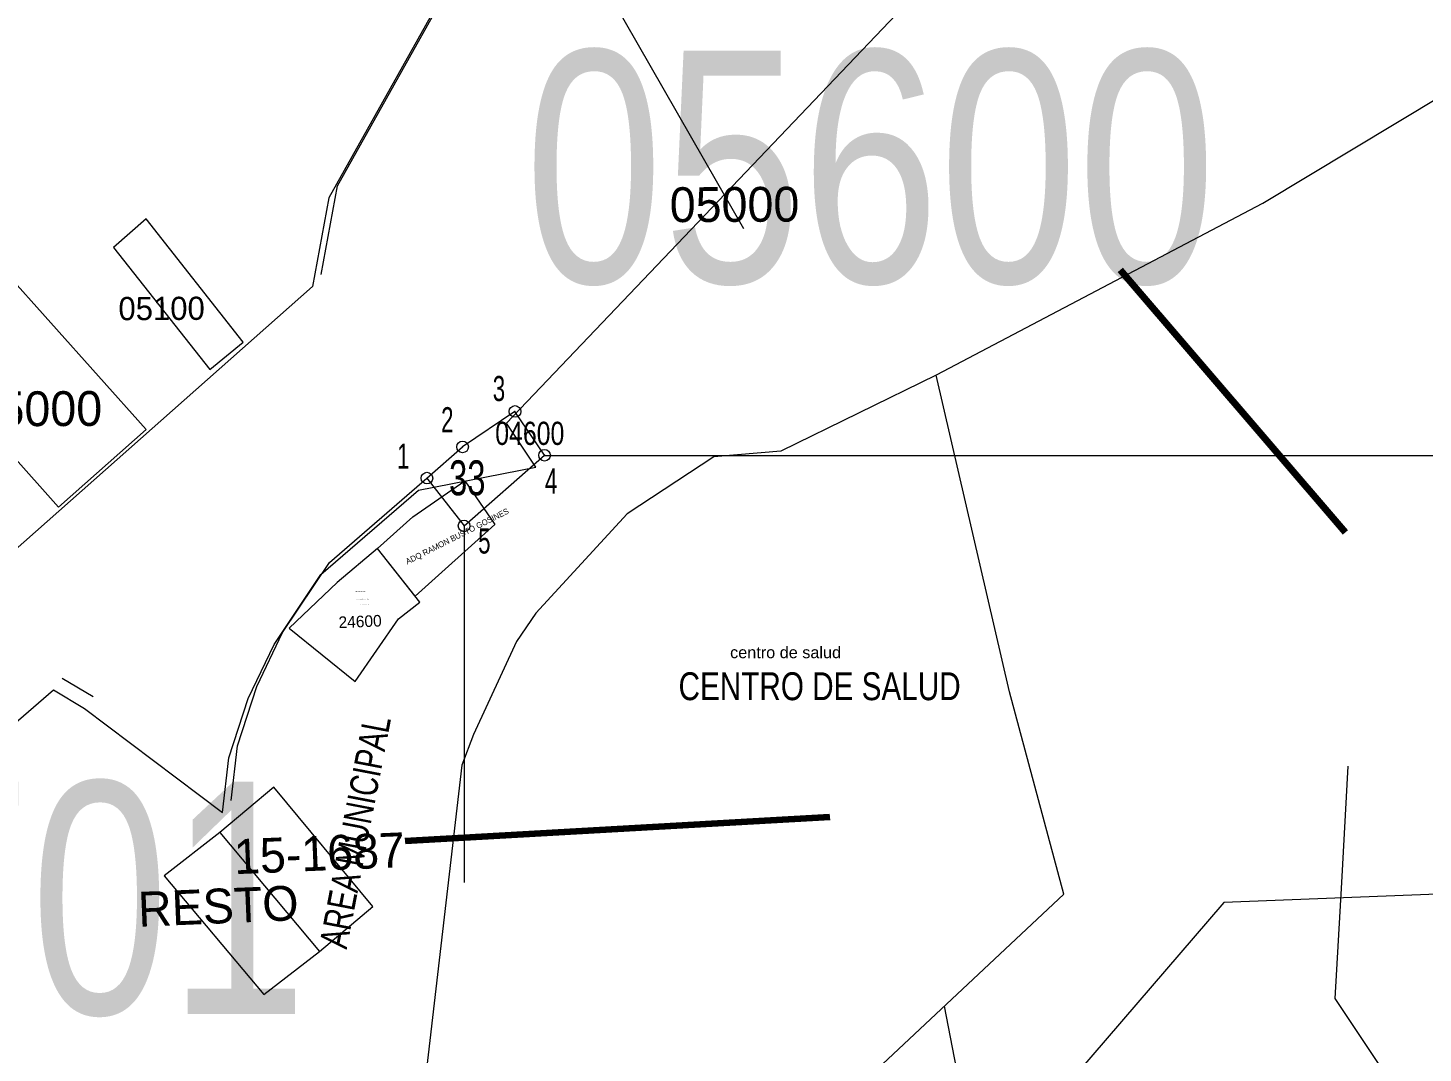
# Model space of a CAD drawing. Header units: inches. Extents: x 610851 to 630254, y 1234683 to 1264905.
# Drawn here: x 623311.9 to 623432.1, y 1244450.3 to 1244538.6 of the extents above; entities that cross this region are included whole.
import ezdxf
from ezdxf.enums import TextEntityAlignment as Align

# ---------------------------------------------------------------- set-up
doc = ezdxf.new("R2010")
doc.units = ezdxf.units.IN
doc.header["$MEASUREMENT"] = 0
for name, color, linetype, lineweight in [('ACTUALIZACION SIT 2011', 7, 'Continuous', 0), ('LAYER000', 7, 'Continuous', 0), ('Level 18', 7, 'Continuous', 0), ('Level 2', 7, 'Continuous', 0), ('Level 20', 7, 'Continuous', 0), ('Level 3', 7, 'Continuous', 0), ('Level 4', 7, 'Continuous', 0), ('Level 50', 7, 'Continuous', 0), ('Level 51', 7, 'Continuous', 0), ('Level 7', 7, 'Continuous', 0)]:
    doc.layers.add(name, color=color, linetype=linetype, lineweight=lineweight)
doc.styles.get("Standard").update_dxf_attribs({"font": 'arial.ttf'})
doc.styles.add('Styledgn000', font='dgn000.shx')
doc.styles.add('Styledgn003', font='dgn003.shx')
doc.styles.add('Styledgn032', font='dgn032.shx')
doc.styles.add('Styletxt', font='txt.shx')
doc.dimstyles.new('STANDARD-Linear', dxfattribs={"dimtxt": 1.5, "dimasz": 1.13, "dimexe": 0.125, "dimexo": 0.000625, "dimgap": 0.3, "dimtad": 1, "dimzin": 7, "dimdsep": 46, "dimtxsty": 'Styletxt', "dimsah": 1, "dimcen": 2.5, "dimclrd": 1, "dimclre": 1, "dimclrt": 2, "dimaunit": 1, "dimadec": 7, "dimazin": 0, "dimtfac": 1, "dimtofl": 0, "dimtmove": 1, "dimatfit": 3, "dimfxl": 1, "dimtolj": 1, "dimtzin": 0, "dimarcsym": 0})

msp = doc.modelspace()

# ---------------------------------------------------------------- linework, layer by layer
at = {"layer": 'ACTUALIZACION SIT 2011', "color": 30, "linetype": 'Continuous', "lineweight": 0}
msp.add_line((623328.4521, 1244469.25627), (623323.67651, 1244465.54193), dxfattribs=at)
at = {"layer": 'ACTUALIZACION SIT 2011', "color": 30, "linetype": 'Continuous', "lineweight": 0, "flags": 128}
for points in [[(623333.12497, 1244473.17728), (623328.4521, 1244469.25627), (623328.4521, 1244469.25627), (623337.03331, 1244459.02958), (623337.03331, 1244459.02958), (623341.62958, 1244462.8863), (623341.62958, 1244462.8863), (623333.12525, 1244473.17703)], [(623323.67651, 1244465.54193), (623332.25773, 1244455.31524), (623337.03331, 1244459.02958)]]:
    msp.add_lwpolyline(points, dxfattribs=at)
at = {"layer": 'LAYER000', "color": 4, "linetype": 'Continuous', "lineweight": 0}
for p, q in [((623338.59729, 1244524.96766), (623350.22199, 1244545.70266)), ((623338.59729, 1244524.96766), (623350.22199, 1244545.70266)), ((623338.59729, 1244524.96766), (623350.22199, 1244545.70266)), ((623337.18899, 1244517.32166), (623338.59729, 1244524.96766)), ((623337.18899, 1244517.32166), (623338.59729, 1244524.96766)), ((623337.18899, 1244517.32166), (623338.59729, 1244524.96766)), ((623337.91199, 1244492.52096), (623346.29549, 1244499.79096)), ((623337.91199, 1244492.52096), (623346.29549, 1244499.79096)), ((623337.91199, 1244492.52096), (623346.29549, 1244499.79096)), ((623333.87179, 1244486.49396), (623337.91199, 1244492.52096)), ((623333.87179, 1244486.49396), (623337.91199, 1244492.52096)), ((623333.87179, 1244486.49396), (623337.91199, 1244492.52096)), ((623331.64309, 1244481.84396), (623333.87179, 1244486.49396)), ((623331.64309, 1244481.84396), (623333.87179, 1244486.49396)), ((623331.64309, 1244481.84396), (623333.87179, 1244486.49396)), ((623314.89089, 1244482.57096), (623317.56589, 1244480.97996)), ((623314.89089, 1244482.57096), (623317.56589, 1244480.97996)), ((623314.89089, 1244482.57096), (623317.56589, 1244480.97996)), ((623329.97869, 1244476.73496), (623331.64309, 1244481.84396)), ((623329.97869, 1244476.73496), (623331.64309, 1244481.84396)), ((623329.97869, 1244476.73496), (623331.64309, 1244481.84396)), ((623317.56589, 1244480.97996), (623317.57257, 1244480.97492)), ((623317.56589, 1244480.97996), (623317.57257, 1244480.97492)), ((623317.56589, 1244480.97996), (623317.57257, 1244480.97492)), ((623329.43239, 1244472.02496), (623329.97869, 1244476.73496)), ((623329.43239, 1244472.02496), (623329.97869, 1244476.73496)), ((623329.43239, 1244472.02496), (623329.97869, 1244476.73496)), ((623329.43507, 1244472.02294), (623329.43239, 1244472.02496)), ((623329.43507, 1244472.02294), (623329.43239, 1244472.02496)), ((623329.43507, 1244472.02294), (623329.43239, 1244472.02496))]:
    msp.add_line(p, q, dxfattribs=at)
at = {"layer": 'LAYER000', "color": 4, "linetype": 'Continuous', "lineweight": 0, "flags": 128}
msp.add_lwpolyline([(623356.42733, 1244501.74037), (623442.48624, 1244501.74037)], dxfattribs=at)
msp.add_lwpolyline([(623356.42733, 1244501.74037), (623442.48624, 1244501.74037)], dxfattribs=at)
msp.add_lwpolyline([(623356.42733, 1244501.74037), (623442.48624, 1244501.74037)], dxfattribs=at)
at = {"layer": 'LAYER000', "color": 1, "linetype": 'Continuous', "lineweight": 0, "flags": 128}
msp.add_lwpolyline([(623349.49273, 1244495.65751), (623349.49273, 1244464.94563)], dxfattribs=at)
msp.add_lwpolyline([(623349.49273, 1244495.65751), (623349.49273, 1244464.94563)], dxfattribs=at)
msp.add_lwpolyline([(623349.49273, 1244495.65751), (623349.49273, 1244464.94563)], dxfattribs=at)
at = {"layer": 'LAYER000', "color": 2, "linetype": 'Continuous', "lineweight": 0}
for p in [(623353.87399, 1244505.54296), (623353.87399, 1244505.54296), (623353.87399, 1244505.54296), (623349.36479, 1244502.48696), (623349.36479, 1244502.48696), (623349.36479, 1244502.48696), (623356.42329, 1244501.76396), (623356.42329, 1244501.76396), (623356.42329, 1244501.76396), (623349.49149, 1244495.67696), (623349.49149, 1244495.67696), (623349.49149, 1244495.67696)]:
    msp.add_point(p, dxfattribs=at)
at = {"layer": 'Level 2', "color": 6, "linetype": 'Continuous', "lineweight": 0}
msp.add_line((623373.58829, 1244521.26236), (623342.1508, 1244576.08867), dxfattribs=at)
msp.add_line((623373.58829, 1244521.26236), (623342.1508, 1244576.08867), dxfattribs=at)
msp.add_line((623373.58829, 1244521.26236), (623342.1508, 1244576.08867), dxfattribs=at)
at = {"layer": 'Level 2', "color": 6, "linetype": 'Continuous', "lineweight": 0, "flags": 128}
for points in [[(623232.49987, 1244697.91946), (623258.18487, 1244690.19746), (623271.11287, 1244686.31046), (623281.00287, 1244683.33546), (623293.84987, 1244674.28746), (623279.62787, 1244660.24746), (623286.99387, 1244651.39546), (623304.29087, 1244664.71246), (623315.69687, 1244653.58346), (623336.30287, 1244601.14946), (623340.12287, 1244579.48946), (623343.62687, 1244563.71746), (623347.50487, 1244551.94446), (623349.48187, 1244544.67946), (623337.85687, 1244523.94446), (623336.44887, 1244516.29846), (623253.81387, 1244443.09746)], [(623232.49987, 1244697.91946), (623258.18487, 1244690.19746), (623271.11287, 1244686.31046), (623281.00287, 1244683.33546), (623293.84987, 1244674.28746), (623279.62787, 1244660.24746), (623286.99387, 1244651.39546), (623304.29087, 1244664.71246), (623315.69687, 1244653.58346), (623336.30287, 1244601.14946), (623340.12287, 1244579.48946), (623343.62687, 1244563.71746), (623347.50487, 1244551.94446), (623349.48187, 1244544.67946), (623337.85687, 1244523.94446), (623336.44887, 1244516.29846), (623253.81387, 1244443.09746)], [(623232.49987, 1244697.91946), (623258.18487, 1244690.19746), (623271.11287, 1244686.31046), (623281.00287, 1244683.33546), (623293.84987, 1244674.28746), (623279.62787, 1244660.24746), (623286.99387, 1244651.39546), (623304.29087, 1244664.71246), (623315.69687, 1244653.58346), (623336.30287, 1244601.14946), (623340.12287, 1244579.48946), (623343.62687, 1244563.71746), (623347.50487, 1244551.94446), (623349.48187, 1244544.67946), (623337.85687, 1244523.94446), (623336.44887, 1244516.29846), (623253.81387, 1244443.09746)], [(623224.50987, 1244403.87046), (623314.15087, 1244481.54746), (623316.82587, 1244479.95646), (623328.69187, 1244471.00146), (623329.23887, 1244475.71146), (623330.90287, 1244480.82046), (623333.13187, 1244485.46946), (623337.17187, 1244491.49746), (623345.55487, 1244498.76746), (623355.68287, 1244500.73546), (623353.13387, 1244504.51446), (623386.68287, 1244539.71446), (623374.95787, 1244565.00146), (623364.61187, 1244558.78046), (623355.26687, 1244575.43546), (623377.79487, 1244590.59546), (623374.24787, 1244597.11646), (623369.20587, 1244606.38446), (623364.45087, 1244615.12446), (623354.26887, 1244610.98546), (623350.11687, 1244619.88446), (623345.96287, 1244628.78546)], [(623224.50987, 1244403.87046), (623314.15087, 1244481.54746), (623316.82587, 1244479.95646), (623328.69187, 1244471.00146), (623329.23887, 1244475.71146), (623330.90287, 1244480.82046), (623333.13187, 1244485.46946), (623337.17187, 1244491.49746), (623345.55487, 1244498.76746), (623355.68287, 1244500.73546), (623353.13387, 1244504.51446), (623386.68287, 1244539.71446), (623374.95787, 1244565.00146), (623364.61187, 1244558.78046), (623355.26687, 1244575.43546), (623377.79487, 1244590.59546), (623374.24787, 1244597.11646), (623369.20587, 1244606.38446), (623364.45087, 1244615.12446), (623354.26887, 1244610.98546), (623350.11687, 1244619.88446), (623345.96287, 1244628.78546)], [(623224.50987, 1244403.87046), (623314.15087, 1244481.54746), (623316.82587, 1244479.95646), (623328.69187, 1244471.00146), (623329.23887, 1244475.71146), (623330.90287, 1244480.82046), (623333.13187, 1244485.46946), (623337.17187, 1244491.49746), (623345.55487, 1244498.76746), (623355.68287, 1244500.73546), (623353.13387, 1244504.51446), (623386.68287, 1244539.71446), (623374.95787, 1244565.00146), (623364.61187, 1244558.78046), (623355.26687, 1244575.43546), (623377.79487, 1244590.59546), (623374.24787, 1244597.11646), (623369.20587, 1244606.38446), (623364.45087, 1244615.12446), (623354.26887, 1244610.98546), (623350.11687, 1244619.88446), (623345.96287, 1244628.78546)], [(623354.00358, 1244485.7182), (623350.31258, 1244477.6982), (623349.29458, 1244475.0572), (623345.82158, 1244445.1852), (623351.22958, 1244444.5372), (623378.62358, 1244444.9962), (623381.43958, 1244445.6572), (623383.66858, 1244447.5792), (623401.12858, 1244463.9522), (623396.44958, 1244481.3782), (623390.14758, 1244508.6662), (623376.75458, 1244502.1122), (623370.99658, 1244501.6362), (623363.52758, 1244496.7022), (623355.67558, 1244488.1542), (623354.00358, 1244485.7182)], [(623354.00358, 1244485.7182), (623350.31258, 1244477.6982), (623349.29458, 1244475.0572), (623345.82158, 1244445.1852), (623351.22958, 1244444.5372), (623378.62358, 1244444.9962), (623381.43958, 1244445.6572), (623383.66858, 1244447.5792), (623401.12858, 1244463.9522), (623396.44958, 1244481.3782), (623390.14758, 1244508.6662), (623376.75458, 1244502.1122), (623370.99658, 1244501.6362), (623363.52758, 1244496.7022), (623355.67558, 1244488.1542), (623354.00358, 1244485.7182)], [(623354.00358, 1244485.7182), (623350.31258, 1244477.6982), (623349.29458, 1244475.0572), (623345.82158, 1244445.1852), (623351.22958, 1244444.5372), (623378.62358, 1244444.9962), (623381.43958, 1244445.6572), (623383.66858, 1244447.5792), (623401.12858, 1244463.9522), (623396.44958, 1244481.3782), (623390.14758, 1244508.6662), (623376.75458, 1244502.1122), (623370.99658, 1244501.6362), (623363.52758, 1244496.7022), (623355.67558, 1244488.1542), (623354.00358, 1244485.7182)]]:
    msp.add_lwpolyline(points, dxfattribs=at)
at = {"layer": 'Level 2', "color": 1, "linetype": 'Continuous', "lineweight": 0, "flags": 128}
for points in [[(623390.16358, 1244508.6982), (623418.25058, 1244523.4632), (623441.44358, 1244537.4302)], [(623390.16358, 1244508.6982), (623418.25058, 1244523.4632), (623441.44358, 1244537.4302)], [(623390.16358, 1244508.6982), (623418.25058, 1244523.4632), (623441.44358, 1244537.4302)], [(623455.29511, 1244394.68234), (623446.43624, 1244405.97989), (623443.89193, 1244409.22462), (623437.81711, 1244421.43049), (623435.70461, 1244425.67505), (623435.77405, 1244432.66729), (623434.24176, 1244440.32875), (623427.34645, 1244450.67171), (623424.47832, 1244454.97391), (623425.04802, 1244464.97309), (623425.61771, 1244474.97227)]]:
    msp.add_lwpolyline(points, dxfattribs=at)
at = {"layer": 'Level 2', "color": 2, "flags": 128}
msp.add_lwpolyline([(623342.03598, 1244493.7192), (623338.55889, 1244490.7867), (623334.43535, 1244486.86614), (623340.11532, 1244482.27069), (623343.85694, 1244487.67226), (623345.69009, 1244489.1146), (623342.03598, 1244493.7192)], dxfattribs=at)
msp.add_lwpolyline([(623342.03598, 1244493.7192), (623338.55889, 1244490.7867), (623334.43535, 1244486.86614), (623340.11532, 1244482.27069), (623343.85694, 1244487.67226), (623345.69009, 1244489.1146), (623342.03598, 1244493.7192)], dxfattribs=at)
msp.add_lwpolyline([(623342.03598, 1244493.7192), (623338.55889, 1244490.7867), (623334.43535, 1244486.86614), (623340.11532, 1244482.27069), (623343.85694, 1244487.67226), (623345.69009, 1244489.1146), (623342.03598, 1244493.7192)], dxfattribs=at)
at = {"layer": 'Level 20', "color": 2, "linetype": 'Continuous', "lineweight": 0, "flags": 128}
for points in [[(623345.07601, 1244496.44384), (623349.55075, 1244499.54979), (623352.14161, 1244495.79936), (623345.27773, 1244489.63566), (623342.03612, 1244493.71887), (623345.07601, 1244496.44384)], [(623345.07601, 1244496.44384), (623349.55075, 1244499.54979), (623352.14161, 1244495.79936), (623345.27773, 1244489.63566), (623342.03612, 1244493.71887), (623345.07601, 1244496.44384)], [(623345.07601, 1244496.44384), (623349.55075, 1244499.54979), (623352.14161, 1244495.79936), (623345.27773, 1244489.63566), (623342.03612, 1244493.71887), (623345.07601, 1244496.44384)], [(623489.24017, 1244388.61648), (623469.86356, 1244413.38586), (623462.61051, 1244430.34065), (623459.80537, 1244448.36773), (623458.14045, 1244450.90174), (623455.45683, 1244453.8355), (623453.53423, 1244456.03728), (623451.98406, 1244458.64882), (623451.15968, 1244461.48127), (623450.94308, 1244464.65484), (623414.89449, 1244463.2484), (623397.29267, 1244442.72188), (623394.63436, 1244441.68875), (623371.48606, 1244437.98969), (623364.87855, 1244416.67014), (623371.49168, 1244379.78939), (623489.24017, 1244388.61648)]]:
    msp.add_lwpolyline(points, dxfattribs=at)
at = {"layer": 'Level 3', "color": 6, "linetype": 'Continuous', "lineweight": 0}
for p, q in [((623356.42329, 1244501.75896), (623353.87399, 1244505.53796)), ((623356.42329, 1244501.75896), (623353.87399, 1244505.53796)), ((623356.42329, 1244501.75896), (623353.87399, 1244505.53796)), ((623346.29549, 1244499.79096), (623349.36479, 1244502.48196)), ((623346.29549, 1244499.79096), (623349.36479, 1244502.48196)), ((623346.29549, 1244499.79096), (623349.36479, 1244502.48196)), ((623349.49149, 1244495.67196), (623356.42329, 1244501.75896)), ((623349.49149, 1244495.67196), (623356.42329, 1244501.75896)), ((623349.49149, 1244495.67196), (623356.42329, 1244501.75896))]:
    msp.add_line(p, q, dxfattribs=at)
at = {"layer": 'Level 3', "color": 6, "linetype": 'Continuous', "lineweight": 0, "flags": 128}
for points in [[(623327.59633, 1244509.14727), (623330.46872, 1244511.49311), (623322.12347, 1244522.11647), (623319.30603, 1244519.66665), (623327.59633, 1244509.14727)], [(623327.59633, 1244509.14727), (623330.46872, 1244511.49311), (623322.12347, 1244522.11647), (623319.30603, 1244519.66665), (623327.59633, 1244509.14727)], [(623327.59633, 1244509.14727), (623330.46872, 1244511.49311), (623322.12347, 1244522.11647), (623319.30603, 1244519.66665), (623327.59633, 1244509.14727)], [(623322.10935, 1244503.96797), (623309.81836, 1244517.76804), (623302.27843, 1244511.08224), (623314.56799, 1244497.28044), (623322.10935, 1244503.96797)], [(623322.10935, 1244503.96797), (623309.81836, 1244517.76804), (623302.27843, 1244511.08224), (623314.56799, 1244497.28044), (623322.10935, 1244503.96797)], [(623322.10935, 1244503.96797), (623309.81836, 1244517.76804), (623302.27843, 1244511.08224), (623314.56799, 1244497.28044), (623322.10935, 1244503.96797)], [(623353.87399, 1244505.53796), (623349.36479, 1244502.48196)], [(623353.87399, 1244505.53796), (623349.36479, 1244502.48196)], [(623353.87399, 1244505.53796), (623349.36479, 1244502.48196)], [(623346.29549, 1244499.79096), (623349.49149, 1244495.67196)], [(623346.29549, 1244499.79096), (623349.49149, 1244495.67196)], [(623346.29549, 1244499.79096), (623349.49149, 1244495.67196)]]:
    msp.add_lwpolyline(points, dxfattribs=at)
at = {"layer": 'Level 4', "color": 5, "linetype": 'Continuous', "lineweight": 0}
for centre in [(623353.87679, 1244505.53381), (623353.87679, 1244505.53381), (623353.87679, 1244505.53381), (623349.36103, 1244502.47866), (623349.36103, 1244502.47866), (623349.36103, 1244502.47866), (623356.41954, 1244501.75566), (623356.41954, 1244501.75566), (623356.41954, 1244501.75566), (623346.29549, 1244499.79096), (623346.29549, 1244499.79096), (623346.29549, 1244499.79096), (623349.48843, 1244495.67591), (623349.48843, 1244495.67591), (623349.48843, 1244495.67591)]:
    msp.add_circle(centre, 0.5, dxfattribs=at)
at = {"layer": 'Level 50', "color": 7, "linetype": 'Continuous', "lineweight": 0, "flags": 128}
msp.add_lwpolyline([(623394.92558, 1244433.2372), (623390.84858, 1244454.3122)], dxfattribs=at)
msp.add_lwpolyline([(623394.92558, 1244433.2372), (623390.84858, 1244454.3122)], dxfattribs=at)
msp.add_lwpolyline([(623394.92558, 1244433.2372), (623390.84858, 1244454.3122)], dxfattribs=at)

# ---------------------------------------------------------------- texts
at = {"layer": 'ACTUALIZACION SIT 2011', "color": 30, "linetype": 'Continuous', "lineweight": 0, "style": 'Styledgn032'}
for s, p in [('15-1687', (623337.03344, 1244467.47959)), ('RESTO', (623328.32773, 1244462.9313))]:
    msp.add_text(s, height=3, rotation=2.3999938, dxfattribs=at).set_placement(p, align=Align.MIDDLE_CENTER)
at = {"layer": 'LAYER000', "color": 1, "linetype": 'Continuous', "lineweight": 0, "style": 'Styledgn000', "width": 0.664933}
for s, p in [('3', (623351.95956, 1244506.43059)), ('3', (623351.95956, 1244506.43059)), ('3', (623351.95956, 1244506.43059)), ('2', (623347.51256, 1244503.74259)), ('2', (623347.51256, 1244503.74259)), ('2', (623347.51256, 1244503.74259)), ('1', (623343.72156, 1244500.60559)), ('1', (623343.72156, 1244500.60559)), ('1', (623343.72156, 1244500.60559)), ('4', (623356.45556, 1244498.46459)), ('4', (623356.45556, 1244498.46459)), ('4', (623356.45556, 1244498.46459)), ('5', (623350.70056, 1244493.29459)), ('5', (623350.70056, 1244493.29459)), ('5', (623350.70056, 1244493.29459))]:
    msp.add_text(s, height=2.16, dxfattribs=at).set_placement(p)
at = {"layer": 'LAYER000', "color": 4, "linetype": 'Continuous', "lineweight": 0, "style": 'Styledgn000'}
for s, height, width, p in [('33', 3.012504, 0.699009, (623348.20156, 1244498.30959)), ('33', 3.012504, 0.699009, (623348.20156, 1244498.30959)), ('33', 3.012504, 0.699009, (623348.20156, 1244498.30959)), ('CENTRO DE SALUD', 2.4, 0.7966, (623367.95556, 1244480.66459)), ('CENTRO DE SALUD', 2.4, 0.7966, (623367.95556, 1244480.66459)), ('CENTRO DE SALUD', 2.4, 0.7966, (623367.95556, 1244480.66459))]:
    msp.add_text(s, height=height, dxfattribs=dict(at, width=width)).set_placement(p)
at = {"layer": 'LAYER000', "color": 4, "linetype": 'Continuous', "lineweight": 0, "style": 'Styledgn000', "width": 0.747075}
msp.add_text('AREA MUNICIPAL', height=2.4, rotation=79.103427, dxfattribs=at).set_placement((623339.38056, 1244459.15659))
msp.add_text('AREA MUNICIPAL', height=2.4, rotation=79.103427, dxfattribs=at).set_placement((623339.38056, 1244459.15659))
msp.add_text('AREA MUNICIPAL', height=2.4, rotation=79.103427, dxfattribs=at).set_placement((623339.38056, 1244459.15659))
at = {"layer": 'Level 18', "color": 7, "linetype": 'Continuous', "lineweight": 0, "style": 'Styledgn003'}
for s, height, p in [('05000', 3, (623372.77321, 1244523.36425)), ('05000', 3, (623372.77321, 1244523.36425)), ('05000', 3, (623372.77321, 1244523.36425)), ('05100', 2, (623323.45118, 1244514.40696)), ('05100', 2, (623323.45118, 1244514.40696)), ('05100', 2, (623323.45118, 1244514.40696)), ('05000', 3, (623312.75597, 1244505.76757)), ('05000', 3, (623312.75597, 1244505.76757)), ('05000', 3, (623312.75597, 1244505.76757)), ('05000', 3, (623312.75597, 1244505.76757)), ('05000', 3, (623312.75597, 1244505.76757)), ('05000', 3, (623312.75597, 1244505.76757))]:
    msp.add_text(s, height=height, rotation=0.25, dxfattribs=at).set_placement(p, align=Align.MIDDLE_CENTER)
at = {"layer": 'Level 20', "color": 2, "linetype": 'Continuous', "lineweight": 0, "style": 'Styledgn003'}
msp.add_text('ADQ RAMON BUSTO GOSINES', height=0.499998, rotation=26.8496194, dxfattribs=at).set_placement((623348.89475, 1244494.78829), align=Align.MIDDLE_CENTER)
msp.add_text('ADQ RAMON BUSTO GOSINES', height=0.499998, rotation=26.8496194, dxfattribs=at).set_placement((623348.89475, 1244494.78829), align=Align.MIDDLE_CENTER)
msp.add_text('ADQ RAMON BUSTO GOSINES', height=0.499998, rotation=26.8496194, dxfattribs=at).set_placement((623348.89475, 1244494.78829), align=Align.MIDDLE_CENTER)
at = {"layer": 'Level 20', "color": 3, "linetype": 'Continuous', "lineweight": 0}
for s, p in [('enaj. leoncio bustos herrera ', (623340.1319, 1244490.01971)), ('enaj. leoncio bustos herrera ', (623340.1319, 1244490.01971)), ('enaj. leoncio bustos herrera ', (623340.1319, 1244490.01971)), ('adq. vilma virgenia bustos godines ', (623340.2403, 1244489.34223)), ('adq. vilma virgenia bustos godines ', (623340.2403, 1244489.34223)), ('adq. vilma virgenia bustos godines ', (623340.2403, 1244489.34223)), ('chquear referencia en campo', (623340.42999, 1244488.88154)), ('chquear referencia en campo', (623340.42999, 1244488.88154)), ('chquear referencia en campo', (623340.42999, 1244488.88154))]:
    msp.add_text(s, height=0.05, dxfattribs=at).set_placement(p)
at = {"layer": 'Level 51', "color": 3, "linetype": 'Continuous', "lineweight": 0}
msp.add_text('centro de salud', height=1, dxfattribs=at).set_placement((623372.39501, 1244484.2807))
msp.add_text('centro de salud', height=1, dxfattribs=at).set_placement((623372.39501, 1244484.2807))
msp.add_text('centro de salud', height=1, dxfattribs=at).set_placement((623372.39501, 1244484.2807))
at = {"layer": 'Level 7', "color": 7, "linetype": 'Continuous', "lineweight": 0}
for s, height, style, width, p in [('05600', 19.999998, 'Styledgn003', 0.8, (623384.46332, 1244526.6152)), ('05600', 19.999998, 'Styledgn003', 0.8, (623384.46332, 1244526.6152)), ('05600', 19.999998, 'Styledgn003', 0.8, (623384.46332, 1244526.6152)), ('04600', 1.999998, 'Styledgn032', 0.799999, (623355.14819, 1244503.64859)), ('04600', 1.999998, 'Styledgn032', 0.799999, (623355.14819, 1244503.64859)), ('04600', 1.999998, 'Styledgn032', 0.799999, (623355.14819, 1244503.64859)), ('05701', 19.999998, 'Styledgn003', 0.8, (623306.22857, 1244463.6362)), ('05701', 19.999998, 'Styledgn003', 0.8, (623306.22857, 1244463.6362)), ('05701', 19.999998, 'Styledgn003', 0.8, (623306.22857, 1244463.6362))]:
    msp.add_text(s, height=height, dxfattribs=dict(at, style=style, width=width)).set_placement(p, align=Align.MIDDLE_CENTER)
at = {"layer": 'Level 7', "color": 7, "linetype": 'Continuous', "lineweight": 0, "style": 'Styledgn003'}
msp.add_text('24600', height=1, rotation=2.4000111, dxfattribs=at).set_placement((623340.54013, 1244487.4406), align=Align.MIDDLE_CENTER)
msp.add_text('24600', height=1, rotation=2.4000111, dxfattribs=at).set_placement((623340.54013, 1244487.4406), align=Align.MIDDLE_CENTER)
msp.add_text('24600', height=1, rotation=2.4000111, dxfattribs=at).set_placement((623340.54013, 1244487.4406), align=Align.MIDDLE_CENTER)

# ---------------------------------------------------------------- leaders
at = {"layer": 'Level 7', "color": 7, "linetype": 'Continuous', "lineweight": 0}
for points in [[(623425.37058, 1244495.1062), (623406.01458, 1244517.7022)], [(623425.37058, 1244495.1062), (623406.01458, 1244517.7022)], [(623425.37058, 1244495.1062), (623406.01458, 1244517.7022)], [(623380.97858, 1244470.5842), (623344.40658, 1244468.5052)], [(623380.97858, 1244470.5842), (623344.40658, 1244468.5052)], [(623380.97858, 1244470.5842), (623344.40658, 1244468.5052)]]:
    msp.add_leader(points, dimstyle='STANDARD-Linear', override={"dimscale": 1, "dimtxt": 1, "dimasz": 1, "dimgap": 0.5, "dimtad": 1, "dimclrd": 0, "dimlwd": 65534}, dxfattribs=at)

doc.saveas('drawing.dxf')
